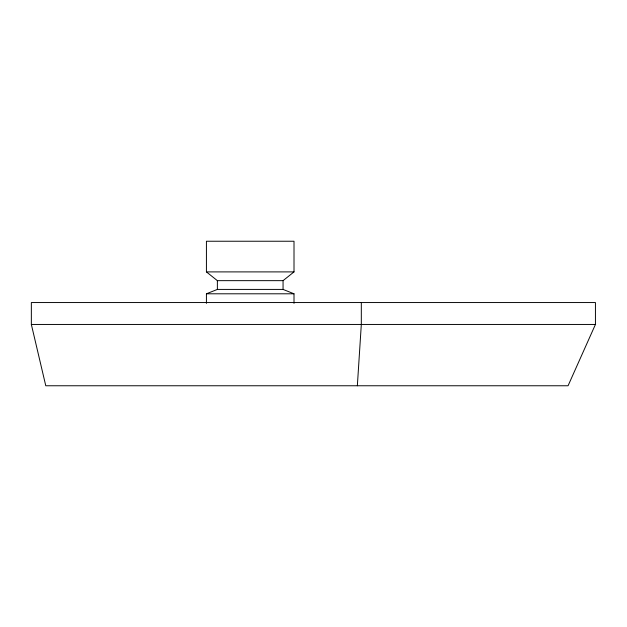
<?xml version="1.0" encoding="UTF-8"?>
<svg xmlns="http://www.w3.org/2000/svg" width="627" height="627" viewBox="0 0 627 627"><rect width="100%" height="100%" fill="white"/><g stroke="black" fill="none" stroke-linecap="round" stroke-linejoin="round"><path stroke-width="0.94" d="M357.351 385.762L361.317 324.449L361.317 302.551M283.059 280.653L294.008 271.899L294.008 241.238L206.424 241.238L206.424 271.899L217.373 280.653L283.059 280.653L283.059 289.415L294.008 293.797L294.008 303.374M206.424 303.374L206.424 293.797L217.373 289.415L283.059 289.415M206.424 271.899L294.008 271.899M206.424 293.797L294.008 293.797M31.35 324.449L45.779 385.762L568.062 385.762L595.438 324.449L595.438 302.551L31.35 302.551L31.35 324.449L595.65 324.449M217.373 280.653L217.373 289.415"/></g></svg>
